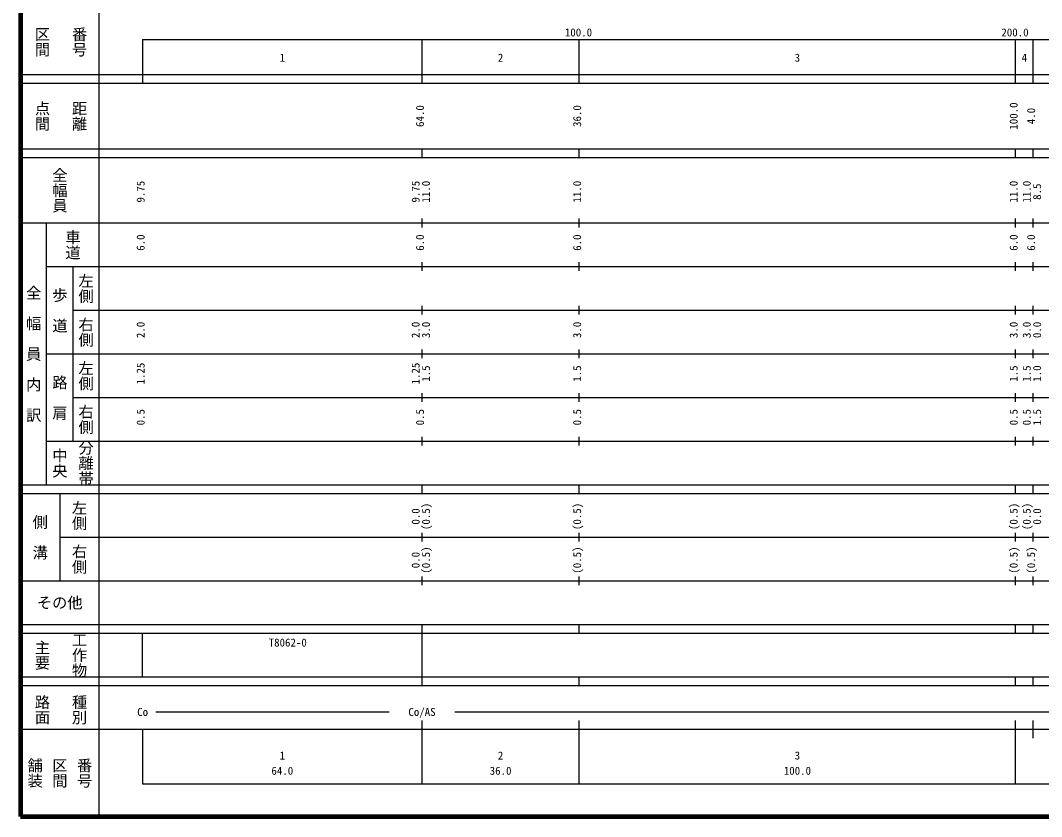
# Model space of a CAD drawing. Units: millimetres on the paper, enlarged 1000 times. Extents: x 40000 to 680000, y 20000 to 380000.
# Drawn here: x 40000 to 273937, y 20000 to 202409 of the extents above; entities that cross this region are included whole.
import ezdxf
from ezdxf.enums import TextEntityAlignment as Align

# ---------------------------------------------------------------- set-up
doc = ezdxf.new("R2010")
doc.units = ezdxf.units.MM
doc.header["$LTSCALE"] = 1000
doc.layers.add('M-TTL', color=2, linetype='Continuous', lineweight=140)
doc.layers.add('M-TTL-BAND', color=7, linetype='Continuous', lineweight=25)
doc.styles.add('@ＭＳ ゴシック', font='')
doc.styles.add('ＭＳ ゴシック', font='')
doc.styles.get('@ＭＳ ゴシック').set_extended_font_data('@MS Gothic')
doc.styles.get('ＭＳ ゴシック').set_extended_font_data('MS Gothic')

msp = doc.modelspace()

# ---------------------------------------------------------------- linework, layer by layer
at = {"layer": 'M-TTL'}
for p, q in [((40000, 380000), (40000, 20000)), ((40000, 20000), (680000, 20000))]:
    msp.add_line(p, q, dxfattribs=at)
at = {"layer": 'M-TTL-BAND'}
for p, q in [((58000, 370000), (58000, 20000)), ((68000, 198000), (579000, 198000)), ((68000, 198000), (68000, 188000)), ((132000, 188000), (132000, 198000)), ((168000, 188000), (168000, 198000)), ((168000, 188000), (168000, 198000)), ((268000, 188000), (268000, 198000)), ((268000, 188000), (268000, 198000)), ((272000, 188000), (272000, 198000)), ((40000, 190000), (579000, 190000)), ((40000, 188000), (579000, 188000)), ((40000, 173000), (579000, 173000)), ((40000, 171000), (579000, 171000)), ((132000, 171000), (132000, 173000)), ((168000, 171000), (168000, 173000)), ((168000, 171000), (168000, 173000)), ((268000, 171000), (268000, 173000)), ((268000, 171000), (268000, 173000)), ((272000, 171000), (272000, 173000)), ((132000, 155000), (132000, 157000)), ((168000, 155000), (168000, 157000)), ((168000, 155000), (168000, 157000)), ((268000, 155000), (268000, 157000)), ((268000, 155000), (268000, 157000)), ((272000, 155000), (272000, 157000)), ((40000, 156000), (579000, 156000)), ((46000, 96000), (46000, 156000)), ((46000, 146000), (579000, 146000)), ((52000, 146000), (52000, 106000)), ((132000, 145000), (132000, 147000)), ((168000, 145000), (168000, 147000)), ((168000, 145000), (168000, 147000)), ((268000, 145000), (268000, 147000)), ((268000, 145000), (268000, 147000)), ((272000, 145000), (272000, 147000)), ((52000, 136000), (579000, 136000)), ((132000, 135000), (132000, 137000)), ((168000, 135000), (168000, 137000)), ((168000, 135000), (168000, 137000)), ((268000, 135000), (268000, 137000)), ((268000, 135000), (268000, 137000)), ((272000, 135000), (272000, 137000)), ((132000, 125000), (132000, 127000)), ((168000, 125000), (168000, 127000)), ((168000, 125000), (168000, 127000)), ((268000, 125000), (268000, 127000)), ((268000, 125000), (268000, 127000)), ((272000, 125000), (272000, 127000)), ((46000, 126000), (579000, 126000)), ((132000, 115000), (132000, 117000)), ((168000, 115000), (168000, 117000)), ((168000, 115000), (168000, 117000)), ((268000, 115000), (268000, 117000)), ((268000, 115000), (268000, 117000)), ((272000, 115000), (272000, 117000)), ((52000, 116000), (579000, 116000)), ((46000, 106000), (579000, 106000)), ((132000, 105000), (132000, 107000)), ((168000, 105000), (168000, 107000)), ((168000, 105000), (168000, 107000)), ((268000, 105000), (268000, 107000)), ((268000, 105000), (268000, 107000)), ((272000, 105000), (272000, 107000)), ((40000, 96000), (579000, 96000)), ((132000, 94000), (132000, 96000)), ((168000, 94000), (168000, 96000)), ((168000, 94000), (168000, 96000)), ((268000, 94000), (268000, 96000)), ((268000, 94000), (268000, 96000)), ((272000, 94000), (272000, 96000)), ((40000, 94000), (579000, 94000)), ((49000, 94000), (49000, 74000)), ((132000, 83000), (132000, 85000)), ((168000, 83000), (168000, 85000)), ((168000, 83000), (168000, 85000)), ((268000, 83000), (268000, 85000)), ((268000, 83000), (268000, 85000)), ((272000, 83000), (272000, 85000)), ((49000, 84000), (579000, 84000)), ((132000, 73000), (132000, 75000)), ((168000, 73000), (168000, 75000)), ((168000, 73000), (168000, 75000)), ((268000, 73000), (268000, 75000)), ((268000, 73000), (268000, 75000)), ((272000, 73000), (272000, 75000)), ((40000, 74000), (579000, 74000)), ((40000, 64000), (579000, 64000)), ((132000, 62000), (132000, 64000)), ((168000, 62000), (168000, 64000)), ((168000, 62000), (168000, 64000)), ((268000, 62000), (268000, 64000)), ((268000, 62000), (268000, 64000)), ((272000, 62000), (272000, 64000)), ((40000, 62000), (579000, 62000)), ((68000, 52000), (68000, 62000)), ((68000, 52000), (68000, 62000)), ((132000, 52000), (132000, 62000)), ((40000, 52000), (579000, 52000)), ((132000, 50000), (132000, 52000)), ((168000, 50000), (168000, 52000)), ((168000, 50000), (168000, 52000)), ((268000, 50000), (268000, 52000)), ((268000, 50000), (268000, 52000)), ((272000, 50000), (272000, 52000)), ((40000, 50000), (579000, 50000)), ((71000, 44000), (124500, 44000)), ((139500, 44000), (554000, 44000)), ((40000, 40000), (579000, 40000)), ((68000, 40000), (68000, 27500)), ((132000, 27500), (132000, 42000)), ((168000, 27500), (168000, 42000)), ((168000, 27500), (168000, 42000)), ((268000, 27500), (268000, 42000)), ((268000, 27500), (268000, 42000)), ((272000, 38000), (272000, 42000)), ((68000, 27500), (579000, 27500))]:
    msp.add_line(p, q, dxfattribs=at)

# ---------------------------------------------------------------- texts
at = {"layer": 'M-TTL-BAND', "style": '@ＭＳ ゴシック'}
for s, p in [('区間', (45000, 197500)), ('番号', (53500, 197500)), ('点間', (45000, 180500)), ('距離', (53500, 180500)), ('全幅員', (49000, 163500)), ('車道', (52000, 151000)), ('左側', (55000, 141000)), ('全\u3000幅\u3000員\u3000内\u3000訳', (43000, 126000)), ('歩\u3000道', (49000, 136000)), ('右側', (55000, 131000)), ('左側', (55000, 121000)), ('路\u3000肩', (49000, 116000)), ('右側', (55000, 111000)), ('分離帯', (55000, 101000)), ('中央', (49000, 101000)), ('左側', (53500, 89000)), ('側\u3000溝', (44500, 84000)), ('右側', (53500, 79000)), ('工作物', (53500, 57000)), ('主要', (45000, 57000)), ('路面', (45000, 44500)), ('種別', (53500, 44500)), ('舗装', (43333, 30000)), ('区間', (49000, 30000)), ('番号', (54667, 30000))]:
    msp.add_text(s, height=2566, rotation=270, dxfattribs=at).set_placement(p, align=Align.MIDDLE_CENTER)
at = {"layer": 'M-TTL-BAND', "style": 'ＭＳ ゴシック'}
for s, p in [('100.0', (167844, 198195)), ('200.0', (267844, 198195)), ('1', (100000, 192405)), ('2', (150000, 192405)), ('3', (218000, 192405)), ('4', (270000, 192405)), ('Co', (68000, 42500)), ('Co/AS', (132000, 42500)), ('1', (100000, 32523)), ('2', (150000, 32523)), ('3', (218000, 32523)), ('64.0', (100000, 29033)), ('36.0', (150000, 29033)), ('100.0', (218000, 29033))]:
    msp.add_text(s, height=1833, dxfattribs=at).set_placement(p, align=Align.BOTTOM_CENTER)
for s, p in [('64.0', (133000, 180500)), ('36.0', (169000, 180500)), ('100.0', (269000, 180500)), ('4.0', (273000, 180500)), ('9.75', (69000, 163174)), ('9.75', (132000, 163174)), ('11.0', (134370, 163174)), ('11.0', (169000, 163174)), ('11.0', (269000, 163174)), ('11.0', (272000, 163174)), ('8.5', (274370, 163174)), ('6.0', (69000, 151500)), ('6.0', (133000, 151500)), ('6.0', (169000, 151500)), ('6.0', (269000, 151500)), ('6.0', (273000, 151500)), ('2.0', (69000, 131500)), ('2.0', (132000, 131500)), ('3.0', (134370, 131500)), ('3.0', (169000, 131500)), ('3.0', (269000, 131500)), ('3.0', (272000, 131500)), ('0.0', (274370, 131500)), ('1.25', (69000, 121500)), ('1.25', (132000, 121500)), ('1.5', (134370, 121500)), ('1.5', (169000, 121500)), ('1.5', (269000, 121500)), ('1.5', (272000, 121500)), ('1.0', (274370, 121500)), ('0.5', (69000, 111500)), ('0.5', (133000, 111500)), ('0.5', (169000, 111500)), ('0.5', (269000, 111500)), ('0.5', (272000, 111500)), ('1.5', (274370, 111500)), ('(0.5)', (134370, 88764)), ('(0.5)', (169000, 88764)), ('(0.5)', (269000, 88764)), ('(0.5)', (272000, 88764)), ('0.0', (132000, 88764)), ('0.0', (274370, 88764)), ('0.0', (132000, 78764)), ('(0.5)', (134370, 78764)), ('(0.5)', (169000, 78764)), ('(0.5)', (269000, 78764)), ('(0.5)', (273000, 78764))]:
    msp.add_text(s, height=1833, rotation=90, dxfattribs=at).set_placement(p, align=Align.BOTTOM_CENTER)
msp.add_text('その他', height=2566, dxfattribs=at).set_placement((49000, 69000), align=Align.MIDDLE_CENTER)
msp.add_text('T8062-0', height=1833, dxfattribs=at).set_placement((96875, 58405), align=Align.BOTTOM_LEFT)

doc.saveas('drawing.dxf')
